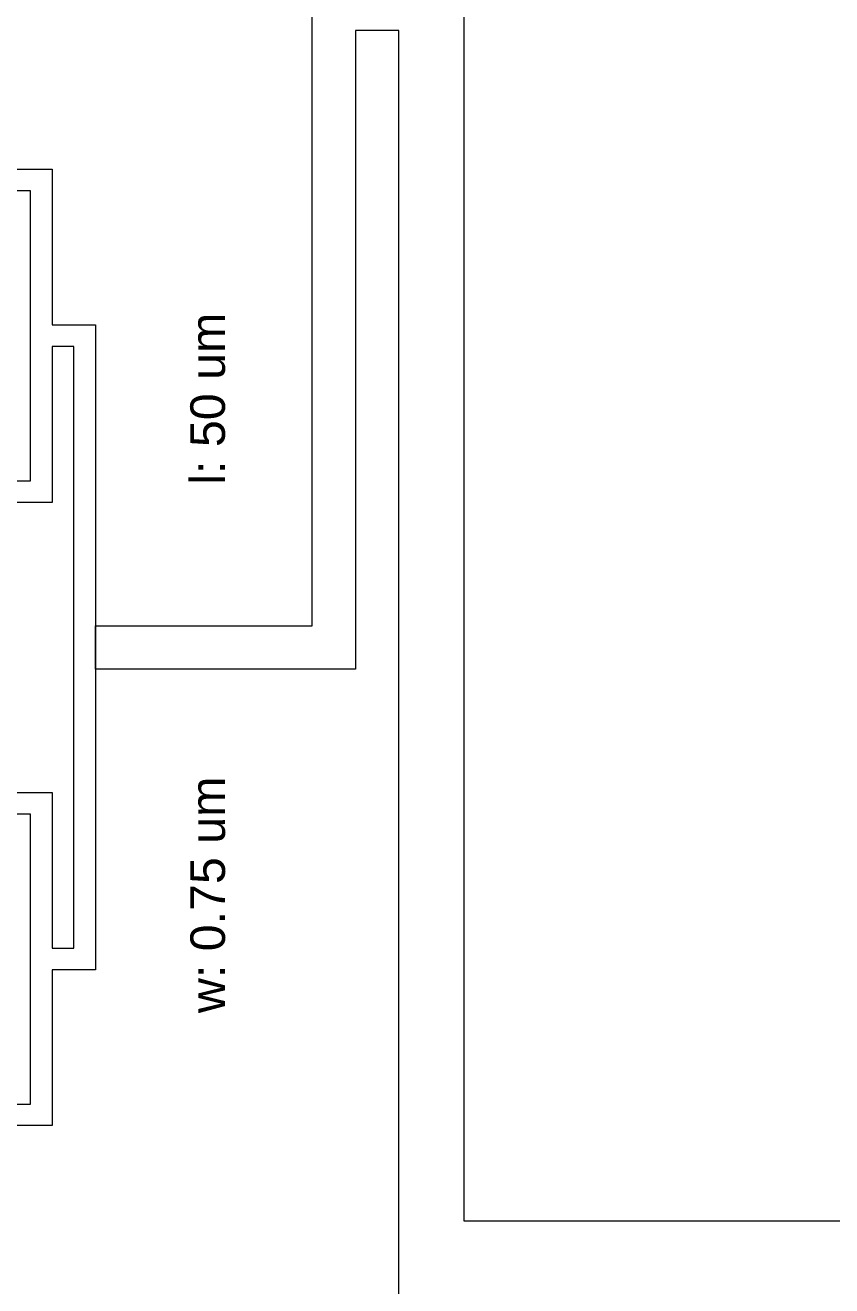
# Model space of a CAD drawing. Extents: x 1000 to 49000, y 2919 to 77300.
# Drawn here: x 35487 to 37350, y 43350 to 46262 of the extents above; entities that cross this region are included whole.
import ezdxf

# ---------------------------------------------------------------- set-up
doc = ezdxf.new("R2010")
doc.units = 13
doc.layers.add('Outer', color=1, linetype='Continuous', lineweight=0, true_color=0xff0000)
doc.styles.add('textstyle34', font='')
doc.styles.add('textstyle35', font='')
doc.styles.get('textstyle34').set_extended_font_data('Arial')
doc.styles.get('textstyle35').set_extended_font_data('Arial')

msp = doc.modelspace()

# ---------------------------------------------------------------- linework, layer by layer
at = {"layer": 'Outer'}
for points in [[(37400, 43200), (36500, 43200), (36500, 40350), (36250, 40350), (36250, 38875), (35650, 38875), (35650, 38975), (36150, 38975), (36150, 41825), (35650, 41825), (35650, 41925), (36250, 41925), (36250, 40450), (36350, 40450), (36350, 46250), (36250, 46250), (36250, 44775), (35650, 44775), (35650, 44875), (36150, 44875), (36150, 47725)], [(36500, 46350), (36500, 43500), (38500, 43500)], [(35450, 45930), (35550, 45930), (35550, 45570), (35650, 45570), (35650, 44080), (35550, 44080), (35550, 43720), (35450, 43720)], [(35450, 45210), (35500, 45210), (35500, 45880), (35450, 45880)], [(35450, 44490), (35550, 44490), (35550, 44130), (35600, 44130), (35600, 45520), (35550, 45520), (35550, 45160), (35450, 45160)], [(35450, 43770), (35500, 43770), (35500, 44440), (35450, 44440)]]:
    msp.add_lwpolyline(points, dxfattribs=at)

# ---------------------------------------------------------------- texts
at = {"layer": 'Outer', "char_height": 80, "attachment_point": 7, "rotation": 90}
for s, insert, style in [('l: 50 um', (35949.89, 45200.86), 'textstyle34'), ('w: 0.75 um', (35950, 43980), 'textstyle35')]:
    msp.add_mtext(s, dxfattribs=dict(at, insert=insert, style=style))

doc.saveas('drawing.dxf')
